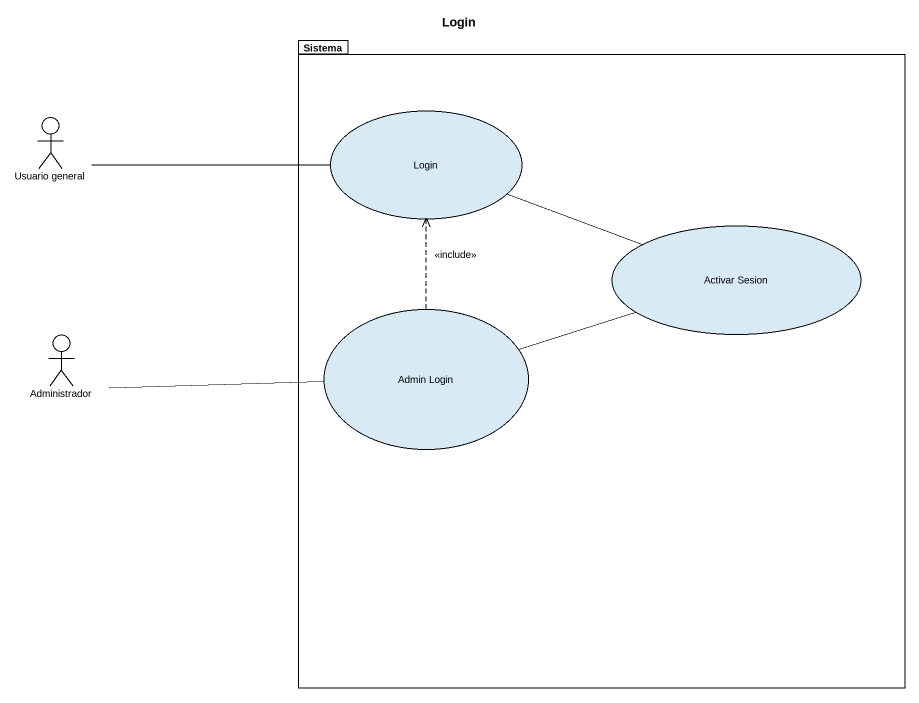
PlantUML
@startuml
title Login
package Sistema {
  usecase Login
  usecase "Activar Sesion" as Activar_Sesion
  usecase "Admin Login" as Admin_Login
}
actor "Usuario general" as Usuario_general
actor Administrador
Usuario_general -right- Login
Login -right- Activar_Sesion
Admin_Login .up.> Login : <<include>>
Admin_Login -right- Activar_Sesion
Administrador -right- Admin_Login
@enduml
